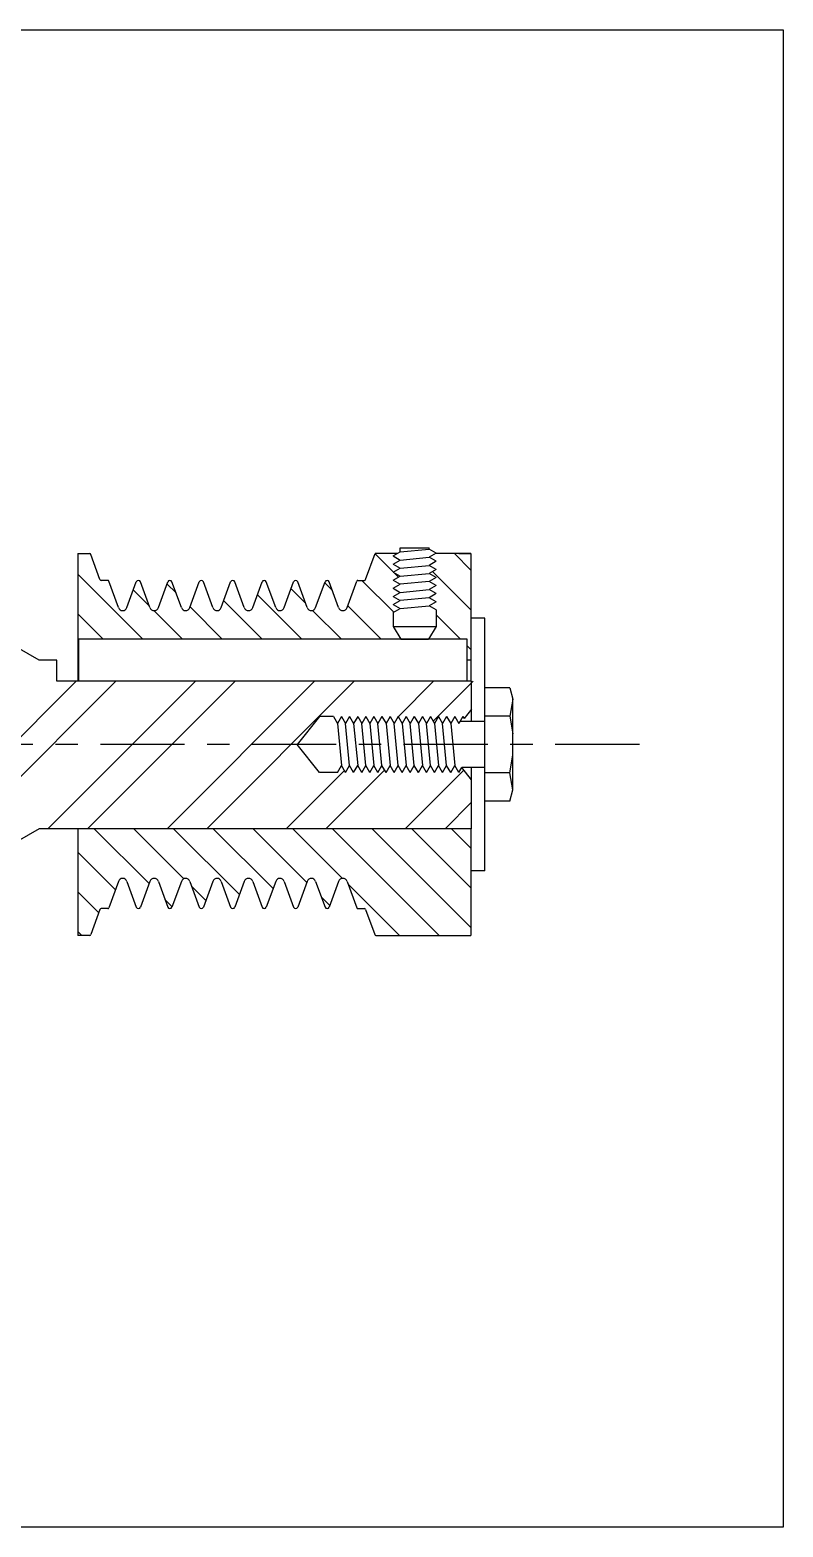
# Model space of a CAD drawing. Extents: x 0 to 74.6, y -2.9 to 21.7.
# Drawn here: x 58.89 to 62.24, y 13.13 to 19.8 of the extents above; entities that cross this region are included whole.
import ezdxf

# ---------------------------------------------------------------- set-up
doc = ezdxf.new("R2010")
doc.units = 0
doc.header["$LTSCALE"] = 0.3
doc.header["$MEASUREMENT"] = 0
doc.linetypes.add('CENTER', pattern=[2, 1.25, -0.25, 0.25, -0.25])
for name, color, linetype in [('1', 1, 'CONTINUOUS'), ('L1_', 7, 'CONTINUOUS'), ('NOTES', 2, 'CONTINUOUS')]:
    doc.layers.add(name, color=color, linetype=linetype)
pattern_1 = [(135, (41.83926, 7.41658), (-0.08838835, -0.08838835), [])]

msp = doc.modelspace()

# ---------------------------------------------------------------- hatches: boundary and pattern name
at = {"layer": 'L1_'}
h = msp.add_hatch(dxfattribs=at)
h.set_pattern_fill('ANSI31', color=256, angle=90, style=0)
h.set_pattern_definition(pattern_1)
h.paths.add_polyline_path([(59.5653, 17.2265), (59.5235, 17.3413, 0.700208), (59.5047, 17.3413), (59.4629, 17.2265, -0.700208), (59.4253, 17.2265), (59.3835, 17.3413, 0.700208), (59.3647, 17.3413), (59.3229, 17.2265, -0.700208), (59.2853, 17.2265), (59.2423, 17.3446, 0.315299), (59.2376, 17.3479), (59.2076, 17.3479, -0.315299), (59.2029, 17.3512), (59.162, 17.4636, 0.315299), (59.1573, 17.4669), (59.1041, 17.4669), (59.1041, 17.0857), (60.5415, 17.0857), (60.5083, 17.1426), (60.5083, 17.2044), (60.5395, 17.2224), (60.5083, 17.2404), (60.5395, 17.2584), (60.5083, 17.2764), (60.5395, 17.2944), (60.5083, 17.3124), (60.5395, 17.3304), (60.5083, 17.3484), (60.5395, 17.3664), (60.5083, 17.3844), (60.5395, 17.4024), (60.5083, 17.4204), (60.5395, 17.4384), (60.5083, 17.4564), (60.5265, 17.4669), (60.4274, 17.4669), (60.3853, 17.3512, -0.315299), (60.3806, 17.3479), (60.3506, 17.3479, 0.315299), (60.3459, 17.3446), (60.3029, 17.2265, -0.700208), (60.2653, 17.2265), (60.2235, 17.3413, 0.700208), (60.2047, 17.3413), (60.1629, 17.2265, -0.700208), (60.1253, 17.2265), (60.0835, 17.3413, 0.700208), (60.0647, 17.3413), (60.0229, 17.2265, -0.700208), (59.9853, 17.2265), (59.9435, 17.3413, 0.700208), (59.9247, 17.3413), (59.8829, 17.2265, -0.700208), (59.8453, 17.2265), (59.8035, 17.3413, 0.700208), (59.7847, 17.3413), (59.7429, 17.2265, -0.700208), (59.7053, 17.2265), (59.6635, 17.3413, 0.700208), (59.6447, 17.3413), (59.6029, 17.2265, -0.700208)])
h = msp.add_hatch(dxfattribs=at)
h.set_pattern_fill('ANSI31', color=256, angle=90, style=0)
h.set_pattern_definition(pattern_1)
h.paths.add_polyline_path([(60.6993, 17.3607), (60.6681, 17.3427), (60.6993, 17.3247), (60.6681, 17.3067), (60.6993, 17.2887), (60.6681, 17.2707), (60.6993, 17.2527), (60.6681, 17.2347), (60.6993, 17.2167), (60.6993, 17.1426), (60.666, 17.0857), (60.8355, 17.0857), (60.8355, 16.9919), (60.8541, 16.9919), (60.8541, 17.4669), (60.8009, 17.4669), (60.6961, 17.4669), (60.6681, 17.4507), (60.6993, 17.4327), (60.6681, 17.4147), (60.6993, 17.3967), (60.6681, 17.3787)])
h = msp.add_hatch(dxfattribs=at)
h.set_pattern_fill('ANSI31', color=256, angle=90, style=0)
h.set_pattern_definition(pattern_1)
h.paths.add_polyline_path([(60.8541, 16.2419), (59.1041, 16.2419), (59.1041, 15.7669), (59.1573, 15.7669, 0.315299), (59.162, 15.7702), (59.2029, 15.8826, -0.315299), (59.2076, 15.8859), (59.2376, 15.8859, 0.315299), (59.2423, 15.8892), (59.2853, 16.0074, -0.700208), (59.3229, 16.0074), (59.3647, 15.8925, 0.700208), (59.3835, 15.8925), (59.4253, 16.0074, -0.700208), (59.4629, 16.0074), (59.5047, 15.8925, 0.700208), (59.5235, 15.8925), (59.5653, 16.0074, -0.700208), (59.6029, 16.0074), (59.6447, 15.8925, 0.700208), (59.6635, 15.8925), (59.7053, 16.0074, -0.700208), (59.7429, 16.0074), (59.7847, 15.8925, 0.700208), (59.8035, 15.8925), (59.8453, 16.0074, -0.700208), (59.8829, 16.0074), (59.9247, 15.8925, 0.700208), (59.9435, 15.8925), (59.9853, 16.0074, -0.700208), (60.0229, 16.0074), (60.0647, 15.8925, 0.700208), (60.0835, 15.8925), (60.1253, 16.0074, -0.700208), (60.1629, 16.0074), (60.2047, 15.8925, 0.700208), (60.2235, 15.8925), (60.2653, 16.0074, -0.700208), (60.3029, 16.0074), (60.3459, 15.8892, 0.315299), (60.3506, 15.8859), (60.3806, 15.8859, -0.315299), (60.3853, 15.8826), (60.4262, 15.7702, 0.315299), (60.4309, 15.7669), (60.8541, 15.7669)])

# ---------------------------------------------------------------- linework, layer by layer
at = {"layer": '1'}
for p, q in [((59.1041, 17.4669, 2.82), (59.1041, 16.8982, 2.82)), ((59.1041, 17.4669, 2.82), (59.1573, 17.4669, 2.82)), ((60.3853, 17.3512, 2.82), (60.4274, 17.4669, 2.82)), ((60.5265, 17.4669, 2.82), (60.4274, 17.4669, 2.82)), ((60.8541, 17.4669, 2.82), (60.6961, 17.4669, 2.82)), ((60.8009, 17.4669, 2.82), (60.8541, 17.4669, 2.82)), ((60.8541, 17.4669, 2.82), (60.8541, 16.8982, 2.82)), ((59.2029, 17.3512, 2.82), (59.162, 17.4636, 2.82)), ((59.2376, 17.3479, 2.82), (59.2076, 17.3479, 2.82)), ((59.2853, 17.2265, 2.82), (59.2423, 17.3446, 2.82)), ((59.3229, 17.2265, 2.82), (59.3647, 17.3413, 2.82)), ((59.4253, 17.2265, 2.82), (59.3835, 17.3413, 2.82)), ((59.4629, 17.2265, 2.82), (59.5047, 17.3413, 2.82)), ((59.5653, 17.2265, 2.82), (59.5235, 17.3413, 2.82)), ((59.6029, 17.2265, 2.82), (59.6447, 17.3413, 2.82)), ((59.7053, 17.2265, 2.82), (59.6635, 17.3413, 2.82)), ((59.7429, 17.2265, 2.82), (59.7847, 17.3413, 2.82)), ((59.8453, 17.2265, 2.82), (59.8035, 17.3413, 2.82)), ((59.8829, 17.2265, 2.82), (59.9247, 17.3413, 2.82)), ((59.9853, 17.2265, 2.82), (59.9435, 17.3413, 2.82)), ((60.0229, 17.2265, 2.82), (60.0647, 17.3413, 2.82)), ((60.1253, 17.2265, 2.82), (60.0835, 17.3413, 2.82)), ((60.1629, 17.2265, 2.82), (60.2047, 17.3413, 2.82)), ((60.2653, 17.2265, 2.82), (60.2235, 17.3413, 2.82)), ((60.3029, 17.2265, 2.82), (60.3459, 17.3446, 2.82)), ((60.3029, 17.2265, 2.82), (60.3459, 17.3446, 2.82)), ((60.3506, 17.3479, 2.82), (60.3806, 17.3479, 2.82)), ((59.1041, 16.2419, 2.82), (59.1041, 15.7669, 2.82)), ((60.8541, 16.2419, 2.82), (60.8541, 15.7669, 2.82)), ((59.2853, 16.0074, 2.82), (59.2423, 15.8892, 2.82)), ((59.3229, 16.0074, 2.82), (59.3647, 15.8925, 2.82)), ((59.4253, 16.0074, 2.82), (59.3835, 15.8925, 2.82)), ((59.4629, 16.0074, 2.82), (59.5047, 15.8925, 2.82)), ((59.5653, 16.0074, 2.82), (59.5235, 15.8925, 2.82)), ((59.6029, 16.0074, 2.82), (59.6447, 15.8925, 2.82)), ((59.7053, 16.0074, 2.82), (59.6635, 15.8925, 2.82)), ((59.7429, 16.0074, 2.82), (59.7847, 15.8925, 2.82)), ((59.8453, 16.0074, 2.82), (59.8035, 15.8925, 2.82)), ((59.8829, 16.0074, 2.82), (59.9247, 15.8925, 2.82)), ((59.9853, 16.0074, 2.82), (59.9435, 15.8925, 2.82)), ((60.0229, 16.0074, 2.82), (60.0647, 15.8925, 2.82)), ((60.1253, 16.0074, 2.82), (60.0835, 15.8925, 2.82)), ((60.1629, 16.0074, 2.82), (60.2047, 15.8925, 2.82)), ((60.2653, 16.0074, 2.82), (60.2235, 15.8925, 2.82)), ((60.3029, 16.0074, 2.82), (60.3459, 15.8892, 2.82)), ((60.3029, 16.0074, 2.82), (60.3459, 15.8892, 2.82)), ((59.2029, 15.8826, 2.82), (59.162, 15.7702, 2.82)), ((59.2376, 15.8859, 2.82), (59.2076, 15.8859, 2.82)), ((60.3506, 15.8859, 2.82), (60.3806, 15.8859, 2.82)), ((60.3853, 15.8826, 2.82), (60.4262, 15.7702, 2.82)), ((59.1573, 15.7669, 2.82), (59.1041, 15.7669, 2.82)), ((60.4309, 15.7669, 2.82), (60.8541, 15.7669, 2.82))]:
    msp.add_line(p, q, dxfattribs=at)
for centre, radius, start, end in [((59.1573, 17.4619, 2.82), 0.005, 20, 90), ((59.2076, 17.3529, 2.82), 0.005, 200, 270), ((59.2376, 17.3429, 2.82), 0.005, 20, 90), ((59.3741, 17.3379, 2.82), 0.01, 20, 160), ((59.5141, 17.3379, 2.82), 0.01, 20, 160), ((59.6541, 17.3379, 2.82), 0.01, 20, 160), ((59.7941, 17.3379, 2.82), 0.01, 20, 160), ((59.9341, 17.3379, 2.82), 0.01, 20, 160), ((60.0741, 17.3379, 2.82), 0.01, 20, 160), ((60.2141, 17.3379, 2.82), 0.01, 20, 160), ((60.3506, 17.3429, 2.82), 0.005, 90, 160), ((60.3806, 17.3529, 2.82), 0.005, 270, 340), ((59.3041, 17.2333, 2.82), 0.02, 200, 340), ((59.4441, 17.2333, 2.82), 0.02, 200, 340), ((59.5841, 17.2333, 2.82), 0.02, 200, 340), ((59.7241, 17.2333, 2.82), 0.02, 200, 340), ((59.8641, 17.2333, 2.82), 0.02, 200, 340), ((60.0041, 17.2333, 2.82), 0.02, 200, 340), ((60.1441, 17.2333, 2.82), 0.02, 200, 340), ((60.2841, 17.2333, 2.82), 0.02, 200, 340), ((59.3041, 16.0005, 2.82), 0.02, 20, 160), ((59.4441, 16.0005, 2.82), 0.02, 20, 160), ((59.5841, 16.0005, 2.82), 0.02, 20, 160), ((59.7241, 16.0005, 2.82), 0.02, 20, 160), ((59.8641, 16.0005, 2.82), 0.02, 20, 160), ((60.0041, 16.0005, 2.82), 0.02, 20, 160), ((60.1441, 16.0005, 2.82), 0.02, 20, 160), ((60.2841, 16.0005, 2.82), 0.02, 20, 160), ((59.2076, 15.8809, 2.82), 0.005, 90, 160), ((59.2376, 15.8909, 2.82), 0.005, 270, 340), ((59.3741, 15.8959, 2.82), 0.01, 200, 340), ((59.5141, 15.8959, 2.82), 0.01, 200, 340), ((59.6541, 15.8959, 2.82), 0.01, 200, 340), ((59.7941, 15.8959, 2.82), 0.01, 200, 340), ((59.9341, 15.8959, 2.82), 0.01, 200, 340), ((60.0741, 15.8959, 2.82), 0.01, 200, 340), ((60.2141, 15.8959, 2.82), 0.01, 200, 340), ((60.3506, 15.8909, 2.82), 0.005, 200, 270), ((60.3806, 15.8809, 2.82), 0.005, 20, 90), ((59.1573, 15.7719, 2.82), 0.005, 270, 340), ((60.4309, 15.7719, 2.82), 0.005, 200, 270)]:
    msp.add_arc(centre, radius, start, end, dxfattribs=at)
at = {"layer": 'L1_', "color": 3, "linetype": 'Continuous'}
for p, q in [((60.5083, 17.4564), (60.5395, 17.4744)), ((60.6993, 17.4687), (60.6681, 17.4867)), ((60.6993, 17.4687), (60.6681, 17.4507)), ((60.5083, 17.4564), (60.5395, 17.4384)), ((60.5083, 17.4204), (60.5395, 17.4384)), ((60.5083, 17.4204), (60.5395, 17.4024)), ((60.5083, 17.4204), (60.5395, 17.4024)), ((60.5083, 17.3844), (60.5395, 17.4024)), ((60.6993, 17.4327), (60.6681, 17.4507)), ((60.6993, 17.4327), (60.6681, 17.4147)), ((60.6993, 17.3967), (60.6681, 17.4147)), ((60.5083, 17.3844), (60.5395, 17.3664)), ((60.5083, 17.3484), (60.5395, 17.3664)), ((60.5083, 17.3484), (60.5395, 17.3304)), ((60.6993, 17.3967), (60.6681, 17.3787)), ((60.6993, 17.3967), (60.6681, 17.3787)), ((60.6993, 17.3967), (60.6681, 17.3787)), ((60.6993, 17.3607), (60.6681, 17.3787)), ((60.6993, 17.3607), (60.6681, 17.3427)), ((60.6993, 17.3247), (60.6681, 17.3427)), ((60.5083, 17.3124), (60.5395, 17.3304)), ((60.5083, 17.3124), (60.5395, 17.2944)), ((60.5083, 17.2764), (60.5395, 17.2944)), ((60.5083, 17.2764), (60.5395, 17.2584)), ((60.6993, 17.3247), (60.6681, 17.3067)), ((60.6993, 17.2887), (60.6681, 17.3067)), ((60.6993, 17.2887), (60.6681, 17.2707)), ((60.6993, 17.2527), (60.6681, 17.2707)), ((60.5083, 17.2404), (60.5395, 17.2584)), ((60.5083, 17.2404), (60.5395, 17.2224)), ((60.5083, 17.2044), (60.5395, 17.2224)), ((60.5083, 17.2044), (60.5083, 17.1426)), ((60.6993, 17.2527), (60.6681, 17.2347)), ((60.6993, 17.2167), (60.6681, 17.2347)), ((60.6993, 17.2167), (60.6993, 17.1426)), ((60.9165, 17.1794), (60.8565, 17.1794)), ((60.9165, 16.0544), (60.9165, 17.1794)), ((59.1089, 16.8982), (59.1089, 17.0857)), ((60.8379, 16.8982), (60.8379, 17.0857)), ((59.0102, 16.8982), (59.0102, 16.9919)), ((60.8565, 16.9919), (60.8379, 16.9919)), ((60.8565, 16.8982), (59.0102, 16.8982)), ((60.8565, 16.774, 2.82), (60.8565, 16.8982, 2.82)), ((61.0275, 16.8695), (60.9165, 16.8695)), ((61.0275, 16.8695), (61.0415, 16.8187)), ((61.0415, 16.8187), (61.0271, 16.7432)), ((61.0415, 16.4151), (61.0415, 16.8187)), ((60.1804, 16.7419), (60.0805, 16.6169)), ((60.2422, 16.7419), (60.1804, 16.7419)), ((60.2422, 16.7419), (60.2602, 16.7107)), ((60.2782, 16.7419), (60.2602, 16.7107)), ((60.2782, 16.7419), (60.2962, 16.7107)), ((60.3142, 16.7419), (60.2962, 16.7107)), ((60.3142, 16.7419), (60.3322, 16.7107)), ((60.3502, 16.7419), (60.3322, 16.7107)), ((60.3502, 16.7419), (60.3682, 16.7107)), ((60.3862, 16.7419), (60.3682, 16.7107)), ((60.3862, 16.7419), (60.4042, 16.7107)), ((60.4222, 16.7419), (60.4042, 16.7107)), ((60.4222, 16.7419), (60.4402, 16.7107)), ((60.4582, 16.7419), (60.4402, 16.7107)), ((60.4582, 16.7419), (60.4762, 16.7107)), ((60.4942, 16.7419), (60.4762, 16.7107)), ((60.4942, 16.7419), (60.5122, 16.7107)), ((60.5302, 16.7419), (60.5122, 16.7107)), ((60.5302, 16.7419), (60.5482, 16.7107)), ((60.5662, 16.7419), (60.5482, 16.7107)), ((60.5662, 16.7419), (60.5842, 16.7107)), ((60.6022, 16.7419), (60.5842, 16.7107)), ((60.6022, 16.7419), (60.6202, 16.7107)), ((60.6382, 16.7419), (60.6202, 16.7107)), ((60.6382, 16.7419), (60.6562, 16.7107)), ((60.6742, 16.7419), (60.6562, 16.7107)), ((60.6742, 16.7419), (60.6922, 16.7107)), ((60.7102, 16.7419), (60.6922, 16.7107)), ((60.7102, 16.7419), (60.7282, 16.7107)), ((60.7462, 16.7419), (60.7282, 16.7107)), ((60.7462, 16.7419), (60.7642, 16.7107)), ((60.7822, 16.7419), (60.7642, 16.7107)), ((60.7822, 16.7419), (60.8002, 16.7107)), ((60.8182, 16.7419), (60.8002, 16.7107)), ((60.8182, 16.7419), (60.8235, 16.7327)), ((60.8565, 16.774), (60.8235, 16.7327)), ((61.0271, 16.7432), (60.9165, 16.7432)), ((61.0271, 16.7432), (61.0415, 16.6648)), ((60.9165, 16.7196), (60.8053, 16.7196)), ((60.1804, 16.4919), (60.0805, 16.6169)), ((61.0271, 16.4906), (61.0415, 16.569)), ((60.2602, 16.4919), (60.1804, 16.4919)), ((60.2602, 16.4919), (60.2782, 16.5231)), ((60.2962, 16.4919), (60.2782, 16.5231)), ((60.2962, 16.4919), (60.3142, 16.5231)), ((60.3322, 16.4919), (60.3142, 16.5231)), ((60.3322, 16.4919), (60.3502, 16.5231)), ((60.3682, 16.4919), (60.3502, 16.5231)), ((60.3682, 16.4919), (60.3862, 16.5231)), ((60.4042, 16.4919), (60.3862, 16.5231)), ((60.4042, 16.4919), (60.4222, 16.5231)), ((60.4402, 16.4919), (60.4222, 16.5231)), ((60.4402, 16.4919), (60.4582, 16.5231)), ((60.4762, 16.4919), (60.4582, 16.5231)), ((60.4762, 16.4919), (60.4942, 16.5231)), ((60.5122, 16.4919), (60.4942, 16.5231)), ((60.5122, 16.4919), (60.5302, 16.5231)), ((60.5482, 16.4919), (60.5302, 16.5231)), ((60.5482, 16.4919), (60.5662, 16.5231)), ((60.5842, 16.4919), (60.5662, 16.5231)), ((60.5842, 16.4919), (60.6022, 16.5231)), ((60.6202, 16.4919), (60.6022, 16.5231)), ((60.6202, 16.4919), (60.6382, 16.5231)), ((60.6562, 16.4919), (60.6382, 16.5231)), ((60.6562, 16.4919), (60.6742, 16.5231)), ((60.6922, 16.4919), (60.6742, 16.5231)), ((60.6922, 16.4919), (60.7102, 16.5231)), ((60.7282, 16.4919), (60.7102, 16.5231)), ((60.7282, 16.4919), (60.7462, 16.5231)), ((60.7642, 16.4919), (60.7462, 16.5231)), ((60.7642, 16.4919), (60.7822, 16.5231)), ((60.8002, 16.4919), (60.7822, 16.5231)), ((60.8002, 16.4919), (60.8131, 16.5142)), ((60.9165, 16.5142), (60.8131, 16.5142)), ((60.8565, 16.4598), (60.8131, 16.5142)), ((61.0271, 16.4906), (60.9165, 16.4906)), ((61.0415, 16.4151), (61.0271, 16.4906)), ((60.8565, 16.2419, 2.82), (60.8565, 16.4598, 2.82)), ((61.0275, 16.3643), (61.0415, 16.4151)), ((61.0275, 16.3643), (60.9165, 16.3643)), ((60.9165, 16.0544), (60.8565, 16.0544))]:
    msp.add_line(p, q, dxfattribs=at)
at = {"layer": 'L1_'}
for p, q in [((60.5395, 17.4924), (60.6681, 17.4924)), ((60.5395, 17.4744), (60.5395, 17.4924)), ((60.6681, 17.4867), (60.6681, 17.4924)), ((60.5083, 17.1426), (60.6993, 17.1426)), ((60.5083, 17.1426), (60.5415, 17.0857)), ((60.6993, 17.1426), (60.666, 17.0857)), ((60.5415, 17.0857), (60.666, 17.0857))]:
    msp.add_line(p, q, dxfattribs=at)
at = {"layer": 'L1_', "color": 7, "linetype": 'Continuous'}
for p, q in [((60.5395, 17.4744), (60.6681, 17.4867)), ((60.5395, 17.4384), (60.6681, 17.4507)), ((60.5395, 17.4024), (60.6681, 17.4147)), ((60.5395, 17.3664), (60.6681, 17.3787)), ((60.6681, 17.3427), (60.5395, 17.3304)), ((60.5395, 17.2944), (60.6681, 17.3067)), ((60.6681, 17.2707), (60.5395, 17.2584)), ((60.5395, 17.2224), (60.6681, 17.2347)), ((58.3242, 16.1252, 2.82), (59.0971, 16.8982, 2.82)), ((58.501, 16.1252, 2.82), (59.2739, 16.8982, 2.82)), ((58.9712, 16.2419, 2.82), (59.6275, 16.8982, 2.82)), ((59.148, 16.2419, 2.82), (59.8042, 16.8982, 2.82)), ((59.5015, 16.2419, 2.82), (60.1578, 16.8982, 2.82)), ((59.6783, 16.2419, 2.82), (60.3346, 16.8982, 2.82)), ((60.5308, 16.7408, 2.82), (60.6881, 16.8982, 2.82)), ((60.6868, 16.7201, 2.82), (60.8649, 16.8982, 2.82)), ((60.2602, 16.7107), (60.2782, 16.5231)), ((60.3142, 16.5231), (60.2962, 16.7107)), ((60.3322, 16.7107), (60.3502, 16.5231)), ((60.3862, 16.5231), (60.3682, 16.7107)), ((60.4042, 16.7107), (60.4222, 16.5231)), ((60.4582, 16.5231), (60.4402, 16.7107)), ((60.4762, 16.7107), (60.4942, 16.5231)), ((60.5302, 16.5231), (60.5122, 16.7107)), ((60.5482, 16.7107), (60.5662, 16.5231)), ((60.6022, 16.5231), (60.5842, 16.7107)), ((60.6202, 16.7107), (60.6382, 16.5231)), ((60.6742, 16.5231), (60.6562, 16.7107)), ((60.6922, 16.7107), (60.7102, 16.5231)), ((60.7462, 16.5231), (60.7282, 16.7107)), ((60.7642, 16.7107), (60.7822, 16.5231)), ((60.0319, 16.2419, 2.82), (60.2909, 16.501, 2.82)), ((60.2086, 16.2419, 2.82), (60.4698, 16.503, 2.82)), ((60.5622, 16.2419, 2.82), (60.8226, 16.5023, 2.82)), ((60.739, 16.2419, 2.82), (60.8565, 16.3595, 2.82))]:
    msp.add_line(p, q, dxfattribs=at)
at = {"layer": 'L1_', "color": 2, "linetype": 'Continuous'}
for p, q in [((58.9329, 16.9919, 2.82), (58.7308, 17.1086, 2.82)), ((60.8379, 17.0857), (59.1065, 17.0857)), ((59.0102, 16.9919), (58.9329, 16.9919)), ((58.9329, 16.2419, 2.82), (58.7308, 16.1252, 2.82)), ((60.8565, 16.2419), (58.9329, 16.2419))]:
    msp.add_line(p, q, dxfattribs=at)
at = {"layer": 'L1_', "color": 6, "linetype": 'Continuous'}
for p, q in [((60.8565, 16.7196, 2.82), (60.8565, 16.774, 2.82)), ((60.8565, 16.4598, 2.82), (60.8565, 16.5142, 2.82))]:
    msp.add_line(p, q, dxfattribs=at)
at = {"layer": 'L1_', "color": 3, "linetype": 'CENTER'}
msp.add_line((61.6046, 16.6169), (53.591, 16.6169), dxfattribs=at)
at = {"layer": 'NOTES'}
for p, q in [((52.2436, 19.7988), (62.2436, 19.7988)), ((62.2436, 19.7988), (62.2436, 13.1321)), ((62.2436, 13.1321), (52.2436, 13.1321))]:
    msp.add_line(p, q, dxfattribs=at)

doc.saveas('drawing.dxf')
